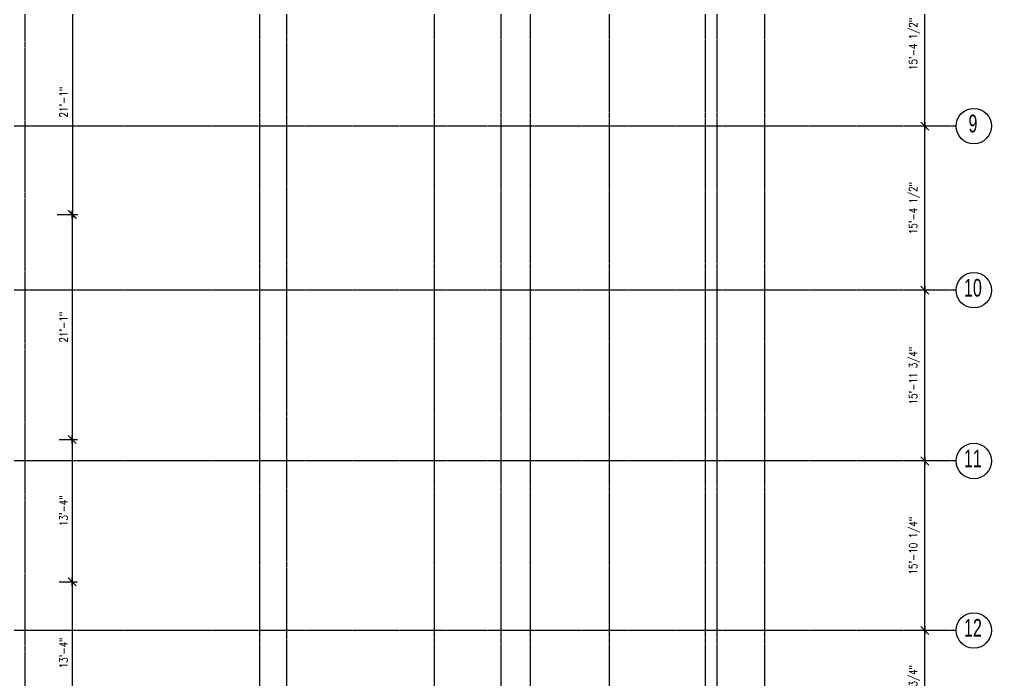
# Model space of a CAD drawing. Extents: x -95606 to 113309, y -42160 to -940.
# Drawn here: x 112213 to 113306, y -27165 to -26422 of the extents above; entities that cross this region are included whole.
import ezdxf
from ezdxf.enums import TextEntityAlignment as Align

# ---------------------------------------------------------------- set-up
doc = ezdxf.new("R2010")
doc.units = 0
doc.header["$LTSCALE"] = 0.02
doc.header["$MEASUREMENT"] = 0
doc.header["$PDMODE"] = 3
doc.header["$PDSIZE"] = -2
doc.linetypes.add('CENTER', pattern=[50.8, 31.75, -6.35, 6.35, -6.35])
doc.layers.get('0').update_dxf_attribs({"linetype": 'CONTINUOUS'})
doc.layers.get('DEFPOINTS').update_dxf_attribs({"linetype": 'CONTINUOUS'})
for name, color, linetype in [('A-2TEXT', 4, 'CONTINUOUS'), ('dimentions', 8, 'CONTINUOUS'), ('GRID', 8, 'CENTER'), ('S-TXT', 2, 'CONTINUOUS')]:
    doc.layers.add(name, color=color, linetype=linetype)
doc.styles.add('ROMANS', font='romans.shx', dxfattribs={"width": 0.8})
doc.styles.add('STYLE2', font='arial.ttf', dxfattribs={"width": 0.8})
doc.dimstyles.new('TK96', dxfattribs={"dimscale": 96, "dimtxt": 0.09375, "dimasz": 0.046875, "dimexe": 0.0625, "dimexo": 0.015625, "dimgap": 0.046875, "dimtad": 1, "dimzin": 11, "dimdsep": 46, "dimlunit": 4, "dimtxsty": 'ROMANS', "dimblk1": 'TK1', "dimblk2": 'TK1', "dimsah": 1, "dimcen": 0.09375, "dimclrd": 1, "dimclre": 1, "dimclrt": 2, "dimadec": 0, "dimazin": 0, "dimtfac": 1, "dimtofl": 0, "dimtmove": 0, "dimatfit": 3, "dimldrblk": 'TK1', "dimfxl": 1, "dimfrac": 2, "dimtolj": 1, "dimtzin": 9, "dimarcsym": 0})

# ---------------------------------------------------------------- blocks, each defined once
blk = doc.blocks.new('GRID')
at = {"color": 1, "linetype": 'Continuous'}
blk.add_circle((0, 0), 19.9, dxfattribs=at)
at = {"layer": 'A-2TEXT', "linetype": 'Continuous', "style": 'STYLE2', "width": 0.65}
blk.add_attdef('A', text='', height=19.9, rotation=359.9735, dxfattribs=at).set_placement((-1, -7.1), align=Align.CENTER)
blk = doc.blocks.new('TK1')
at = {"color": 4, "linetype": 'Continuous'}
blk.add_line((-1, -1), (1, 1), dxfattribs=at)
at = {"color": 1, "linetype": 'ByBlock'}
blk.add_line((-1, 0), (1, 0), dxfattribs=at)
blk = doc.blocks.new('*D344')
at = {"layer": 'DEFPOINTS', "color": 0, "lineweight": -2, "transparency": 16777216}
for p in [(113230.7, -27108.2), (113238.6, -27108.2), (113238.6, -27251.1)]:
    blk.add_point(p, dxfattribs=at)
at = {"layer": 'dimentions', "color": 1, "linetype": 'Continuous', "lineweight": -2, "transparency": 16777216}
for p, q in [((113237.1, -27108.2), (113224.7, -27108.2)), ((113230.7, -27246.6), (113230.7, -27112.7)), ((113237.1, -27251.1), (113224.7, -27251.1))]:
    blk.add_line(p, q, dxfattribs=at)
at = {"layer": 'dimentions', "color": 1, "lineweight": -2, "transparency": 16777216, "xscale": 4.5, "yscale": 4.5, "zscale": 4.5}
for p, rotation in [((113230.7, -27108.2), 90), ((113230.7, -27251.1), 270)]:
    blk.add_blockref('TK1', p, dxfattribs=dict(at, rotation=rotation))
at = {"layer": 'dimentions', "color": 2, "transparency": 16777216, "insert": (113219.3, -27179.6), "char_height": 9, "attachment_point": 5, "rotation": 90, "style": 'ROMANS'}
blk.add_mtext('\\A1;11\'-10 3/4"', dxfattribs=at)
blk = doc.blocks.new('*D345')
at = {"layer": 'DEFPOINTS', "color": 0, "lineweight": -2, "transparency": 16777216}
for p in [(113230.7, -26917.9), (113238.6, -26917.9), (113238.6, -27108.2)]:
    blk.add_point(p, dxfattribs=at)
at = {"layer": 'dimentions', "color": 1, "linetype": 'Continuous', "lineweight": -2, "transparency": 16777216}
for p, q in [((113237.1, -26917.9), (113224.7, -26917.9)), ((113230.7, -27103.7), (113230.7, -26922.4)), ((113237.1, -27108.2), (113224.7, -27108.2))]:
    blk.add_line(p, q, dxfattribs=at)
at = {"layer": 'dimentions', "color": 1, "lineweight": -2, "transparency": 16777216, "xscale": 4.5, "yscale": 4.5, "zscale": 4.5}
for p, rotation in [((113230.7, -26917.9), 90), ((113230.7, -27108.2), 270)]:
    blk.add_blockref('TK1', p, dxfattribs=dict(at, rotation=rotation))
at = {"layer": 'dimentions', "color": 2, "transparency": 16777216, "insert": (113219.3, -27013.1), "char_height": 9, "attachment_point": 5, "rotation": 90, "style": 'ROMANS'}
blk.add_mtext('\\A1;15\'-10 1/4"', dxfattribs=at)
blk = doc.blocks.new('*D346')
at = {"layer": 'DEFPOINTS', "color": 0, "lineweight": -2, "transparency": 16777216}
for p in [(113230.7, -26726.1), (113238.6, -26726.1), (113238.6, -26917.9)]:
    blk.add_point(p, dxfattribs=at)
at = {"layer": 'dimentions', "color": 1, "linetype": 'Continuous', "lineweight": -2, "transparency": 16777216}
for p, q in [((113237.1, -26726.1), (113224.7, -26726.1)), ((113230.7, -26913.4), (113230.7, -26730.6)), ((113237.1, -26917.9), (113224.7, -26917.9))]:
    blk.add_line(p, q, dxfattribs=at)
at = {"layer": 'dimentions', "color": 1, "lineweight": -2, "transparency": 16777216, "xscale": 4.5, "yscale": 4.5, "zscale": 4.5}
for p, rotation in [((113230.7, -26726.1), 90), ((113230.7, -26917.9), 270)]:
    blk.add_blockref('TK1', p, dxfattribs=dict(at, rotation=rotation))
at = {"layer": 'dimentions', "color": 2, "transparency": 16777216, "insert": (113219.3, -26822), "char_height": 9, "attachment_point": 5, "rotation": 90, "style": 'ROMANS'}
blk.add_mtext('\\A1;15\'-11 3/4"', dxfattribs=at)
blk = doc.blocks.new('*D347')
at = {"layer": 'DEFPOINTS', "color": 0, "lineweight": -2, "transparency": 16777216}
for p in [(113230.7, -26541.6), (113238.6, -26541.6), (113238.6, -26726.1)]:
    blk.add_point(p, dxfattribs=at)
at = {"layer": 'dimentions', "color": 1, "linetype": 'Continuous', "lineweight": -2, "transparency": 16777216}
for p, q in [((113237.1, -26541.6), (113224.7, -26541.6)), ((113230.7, -26721.6), (113230.7, -26546.1)), ((113237.1, -26726.1), (113224.7, -26726.1))]:
    blk.add_line(p, q, dxfattribs=at)
at = {"layer": 'dimentions', "color": 1, "lineweight": -2, "transparency": 16777216, "xscale": 4.5, "yscale": 4.5, "zscale": 4.5}
for p, rotation in [((113230.7, -26541.6), 90), ((113230.7, -26726.1), 270)]:
    blk.add_blockref('TK1', p, dxfattribs=dict(at, rotation=rotation))
at = {"layer": 'dimentions', "color": 2, "transparency": 16777216, "insert": (113219.3, -26633.8), "char_height": 9, "attachment_point": 5, "rotation": 90, "style": 'ROMANS'}
blk.add_mtext('\\A1;15\'-4 1/2"', dxfattribs=at)
blk = doc.blocks.new('*D348')
at = {"layer": 'DEFPOINTS', "color": 0, "lineweight": -2, "transparency": 16777216}
for p in [(113230.7, -26357.1), (113238.6, -26357.1), (113238.6, -26541.6)]:
    blk.add_point(p, dxfattribs=at)
at = {"layer": 'dimentions', "color": 1, "linetype": 'Continuous', "lineweight": -2, "transparency": 16777216}
for p, q in [((113237.1, -26357.1), (113224.7, -26357.1)), ((113230.7, -26537.1), (113230.7, -26361.6)), ((113237.1, -26541.6), (113224.7, -26541.6))]:
    blk.add_line(p, q, dxfattribs=at)
at = {"layer": 'dimentions', "color": 1, "lineweight": -2, "transparency": 16777216, "xscale": 4.5, "yscale": 4.5, "zscale": 4.5}
for p, rotation in [((113230.7, -26357.1), 90), ((113230.7, -26541.6), 270)]:
    blk.add_blockref('TK1', p, dxfattribs=dict(at, rotation=rotation))
at = {"layer": 'dimentions', "color": 2, "transparency": 16777216, "insert": (113219.3, -26449.3), "char_height": 9, "attachment_point": 5, "rotation": 90, "style": 'ROMANS'}
blk.add_mtext('\\A1;15\'-4 1/2"', dxfattribs=at)
blk = doc.blocks.new('*D387')
at = {"layer": 'DEFPOINTS', "color": 0, "lineweight": -2, "transparency": 16777216}
for p in [(112262, -26388.2), (112254.2, -26641.1), (112272.6, -26641.1)]:
    blk.add_point(p, dxfattribs=at)
at = {"layer": 'S-TXT', "color": 1, "lineweight": -2, "transparency": 16777216}
for p, q in [((112263.5, -26388.2), (112278.6, -26388.2)), ((112272.6, -26392.7), (112272.6, -26636.6)), ((112255.7, -26641.1), (112278.6, -26641.1))]:
    blk.add_line(p, q, dxfattribs=at)
at = {"layer": 'S-TXT', "color": 1, "lineweight": -2, "transparency": 16777216, "xscale": 4.5, "yscale": 4.5, "zscale": 4.5}
for p, rotation in [((112272.6, -26388.2), 90), ((112272.6, -26641.1), 270)]:
    blk.add_blockref('TK1', p, dxfattribs=dict(at, rotation=rotation))
at = {"layer": 'S-TXT', "color": 2, "transparency": 16777216, "insert": (112262.7, -26514.7), "char_height": 9, "attachment_point": 5, "rotation": 90, "style": 'ROMANS'}
blk.add_mtext('\\A1;21\'-1"', dxfattribs=at)
blk = doc.blocks.new('*D388')
at = {"layer": 'DEFPOINTS', "color": 0, "lineweight": -2, "transparency": 16777216}
for p in [(112262, -26641.1), (112259.7, -26893.9), (112272.5, -26893.9)]:
    blk.add_point(p, dxfattribs=at)
at = {"layer": 'S-TXT', "color": 1, "lineweight": -2, "transparency": 16777216}
for p, q in [((112263.5, -26641.1), (112278.5, -26641.1)), ((112272.5, -26645.6), (112272.5, -26889.4)), ((112261.2, -26893.9), (112278.5, -26893.9))]:
    blk.add_line(p, q, dxfattribs=at)
at = {"layer": 'S-TXT', "color": 1, "lineweight": -2, "transparency": 16777216, "xscale": 4.5, "yscale": 4.5, "zscale": 4.5}
for p, rotation in [((112272.5, -26641.1), 90), ((112272.5, -26893.9), 270)]:
    blk.add_blockref('TK1', p, dxfattribs=dict(at, rotation=rotation))
at = {"layer": 'S-TXT', "color": 2, "transparency": 16777216, "insert": (112262.7, -26767.5), "char_height": 9, "attachment_point": 5, "rotation": 90, "style": 'ROMANS'}
blk.add_mtext('\\A1;21\'-1"', dxfattribs=at)
blk = doc.blocks.new('*D389')
at = {"layer": 'DEFPOINTS', "color": 0, "lineweight": -2, "transparency": 16777216}
for p in [(112256.1, -27053.7), (112261.4, -27213.6), (112272.5, -27213.6)]:
    blk.add_point(p, dxfattribs=at)
at = {"layer": 'S-TXT', "color": 1, "lineweight": -2, "transparency": 16777216}
for p, q in [((112257.6, -27053.7), (112278.5, -27053.7)), ((112272.5, -27058.2), (112272.5, -27209.1)), ((112262.9, -27213.6), (112278.5, -27213.6))]:
    blk.add_line(p, q, dxfattribs=at)
at = {"layer": 'S-TXT', "color": 1, "lineweight": -2, "transparency": 16777216, "xscale": 4.5, "yscale": 4.5, "zscale": 4.5}
for p, rotation in [((112272.5, -27053.7), 90), ((112272.5, -27213.6), 270)]:
    blk.add_blockref('TK1', p, dxfattribs=dict(at, rotation=rotation))
at = {"layer": 'S-TXT', "color": 2, "transparency": 16777216, "insert": (112262.7, -27133.6), "char_height": 9, "attachment_point": 5, "rotation": 90, "style": 'ROMANS'}
blk.add_mtext('\\A1;13\'-4"', dxfattribs=at)
blk = doc.blocks.new('*D427')
at = {"layer": 'DEFPOINTS', "color": 0, "lineweight": -2, "transparency": 16777216}
for p in [(112256.1, -26893.9), (112261.4, -27053.7), (112272.5, -27053.7)]:
    blk.add_point(p, dxfattribs=at)
at = {"layer": 'S-TXT', "color": 1, "lineweight": -2, "transparency": 16777216}
for p, q in [((112257.6, -26893.9), (112278.5, -26893.9)), ((112272.5, -26898.4), (112272.5, -27049.2)), ((112262.9, -27053.7), (112278.5, -27053.7))]:
    blk.add_line(p, q, dxfattribs=at)
at = {"layer": 'S-TXT', "color": 1, "lineweight": -2, "transparency": 16777216, "xscale": 4.5, "yscale": 4.5, "zscale": 4.5}
for p, rotation in [((112272.5, -26893.9), 90), ((112272.5, -27053.7), 270)]:
    blk.add_blockref('TK1', p, dxfattribs=dict(at, rotation=rotation))
at = {"layer": 'S-TXT', "color": 2, "transparency": 16777216, "insert": (112262.7, -26973.8), "char_height": 9, "attachment_point": 5, "rotation": 90, "style": 'ROMANS'}
blk.add_mtext('\\A1;13\'-4"', dxfattribs=at)

msp = doc.modelspace()

# ---------------------------------------------------------------- linework, layer by layer
at = {"layer": 'GRID'}
for p, q in [((112483.178, -28547.587), (112483.178, -25225.731)), ((112679.747, -28547.587), (112679.747, -25225.731)), ((112754.479, -28547.587), (112754.479, -25225.731)), ((112787.729, -28547.587), (112787.729, -25225.731)), ((112876.229, -28547.587), (112876.229, -25225.731)), ((112876.229, -28547.587), (112876.229, -25225.731)), ((112984.229, -28547.587), (112984.229, -25225.731)), ((112984.229, -28547.587), (112984.229, -25225.731)), ((112997.268, -28547.587), (112997.268, -25225.731)), ((112997.268, -28547.587), (112997.268, -25225.731)), ((113051.088, -28547.587), (113051.088, -25225.731)), ((112219.57, -28539.303), (112219.57, -25235.805)), ((112513.729, -28535.982), (112513.729, -25232.255)), ((113266.012, -26541.551), (111126.108, -26541.551)), ((113266.012, -26726.051), (111126.108, -26726.051)), ((113266.012, -26917.899), (111100.05, -26917.899)), ((113266.012, -27108.232), (111126.108, -27108.232))]:
    msp.add_line(p, q, dxfattribs=at)

# ---------------------------------------------------------------- block references
for p, values in [((113285.941, -26541.551), {'A': '9'}), ((113285.941, -26541.551), {'A': '9'}), ((113285.941, -26726.051), {'A': '10'}), ((113285.941, -26726.051), {'A': '10'}), ((113285.941, -26917.899), {'A': '11'}), ((113285.941, -26917.899), {'A': '11'}), ((113285.941, -27108.232), {'A': '12'}), ((113285.941, -27108.232), {'A': '12'})]:
    msp.add_blockref('GRID', p, dxfattribs=at).add_auto_attribs(values)

# ---------------------------------------------------------------- dimensions: what is measured, and where the dimension line sits
at = {"layer": 'dimentions'}
for base, p1, p2, picture, middle in [((113230.655, -26357.051), (113238.589, -26541.551), (113238.589, -26357.051), '*D348', (113219.298, -26449.301)), ((113230.655, -26541.551), (113238.589, -26726.051), (113238.589, -26541.551), '*D347', (113219.298, -26633.801)), ((113230.655, -26726.051), (113238.589, -26917.899), (113238.589, -26726.051), '*D346', (113219.298, -26821.975)), ((113230.655, -26917.899), (113238.589, -27108.232), (113238.589, -26917.899), '*D345', (113219.298, -27013.065)), ((113230.655, -27108.232), (113238.589, -27251.051), (113238.589, -27108.232), '*D344', (113219.298, -27179.642))]:
    dim = msp.add_linear_dim(base=base, p1=p1, p2=p2, angle=90, dimstyle='TK96', override={"dimfxl": 2}, dxfattribs=at)
    dim.commit()
    dim.dimension.update_dxf_attribs({"geometry": picture, "text_midpoint": middle})
at = {"layer": 'S-TXT'}
for base, p1, p2, picture, middle in [((112272.553, -26641.073), (112262.023, -26388.23), (112254.242, -26641.073), '*D387', (112262.696, -26514.651)), ((112272.522, -26893.916), (112261.992, -26641.073), (112259.652, -26893.916), '*D388', (112262.665, -26767.494)), ((112272.522, -27053.735), (112256.134, -26893.916), (112261.413, -27053.735), '*D427', (112262.665, -26973.825)), ((112272.522, -27213.554), (112256.134, -27053.735), (112261.413, -27213.554), '*D389', (112262.665, -27133.645))]:
    dim = msp.add_linear_dim(base=base, p1=p1, p2=p2, angle=90, dimstyle='TK96', override={"dimdec": 0, "dimfxl": 1.25, "dimfxlon": 1}, dxfattribs=at)
    dim.commit()
    dim.dimension.update_dxf_attribs({"geometry": picture, "text_midpoint": middle})

doc.saveas('drawing.dxf')
